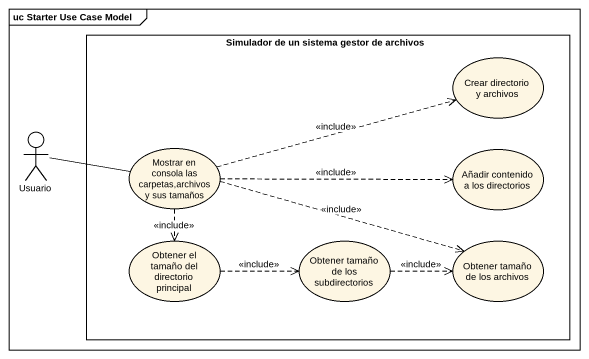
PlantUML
@startuml
mainframe uc Starter Use Case Model
rectangle "Simulador de un sistema gestor de archivos" as Simulador_de_un_sistema {
  usecase "Crear directorio y archivos" as Crear_directorio_y_archivos
  usecase "Mostrar en consola las carpetas,archivos y sus tamaños" as Mostrar_en_consola_las
  usecase "Añadir contenido a los directorios" as Añadir_contenido_a_los
  usecase "Obtener el tamaño del directorio principal" as Obtener_el_tamaño_del
  usecase "Obtener tamaño de los subdirectorios" as Obtener_tamaño_de_los
  usecase "Obtener tamaño de los archivos" as Obtener_tamaño_de_los_2
}
actor Usuario
Usuario -right- Mostrar_en_consola_las
Mostrar_en_consola_las .right.> Crear_directorio_y_archivos : <<include>>
Mostrar_en_consola_las .right.> Añadir_contenido_a_los : <<include>>
Mostrar_en_consola_las ..> Obtener_el_tamaño_del : <<include>>
Mostrar_en_consola_las .right.> Obtener_tamaño_de_los_2 : <<include>>
Obtener_el_tamaño_del .right.> Obtener_tamaño_de_los : <<include>>
Obtener_tamaño_de_los .right.> Obtener_tamaño_de_los_2 : <<include>>
@enduml
